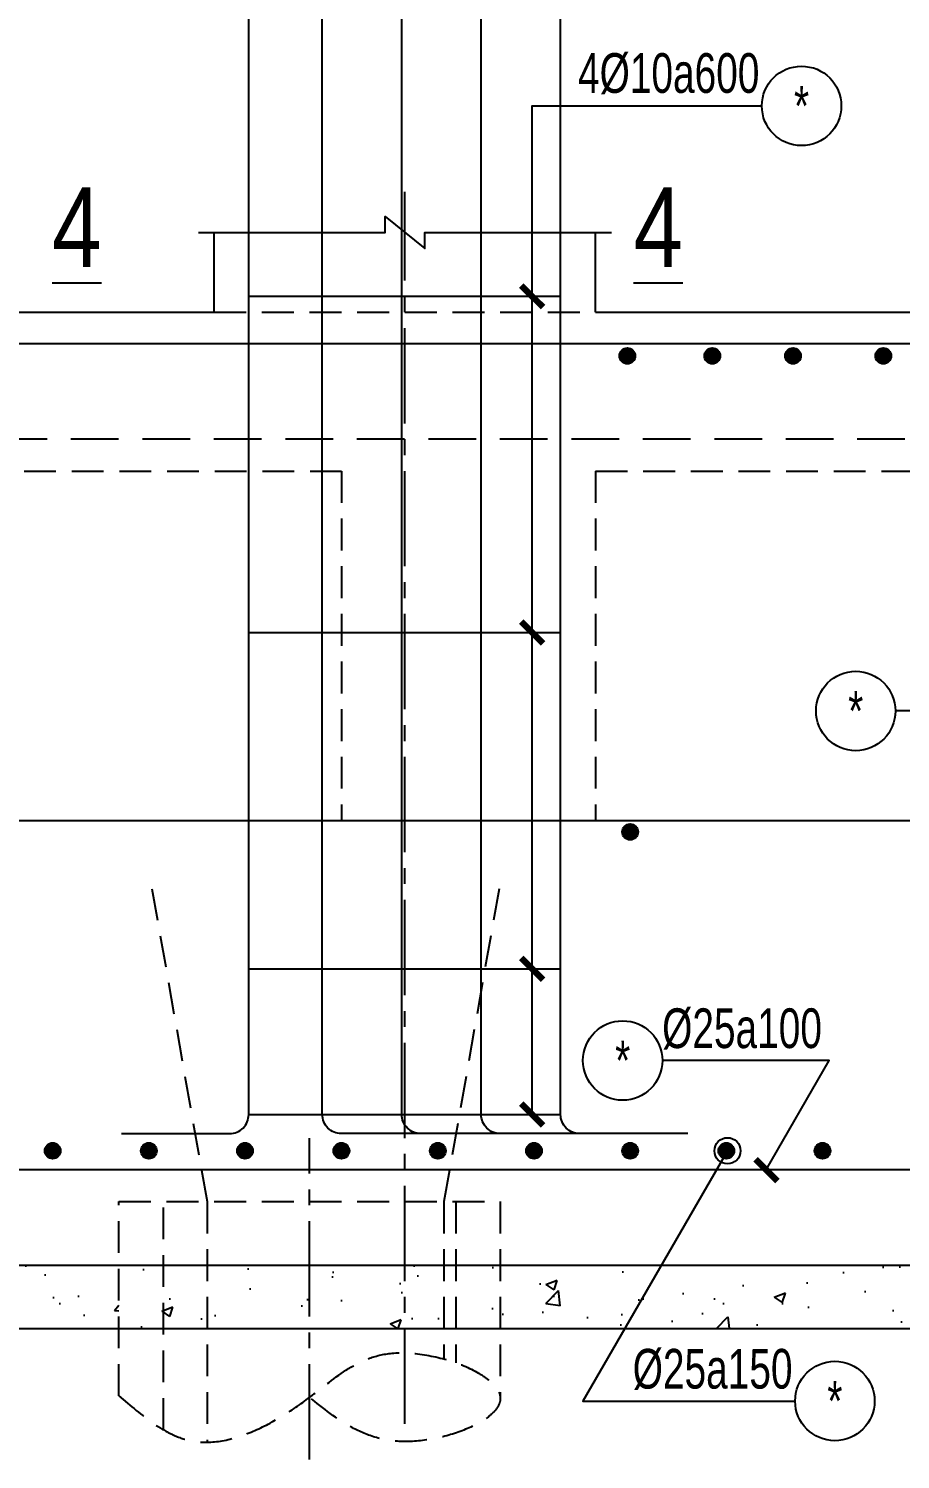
# Model space of a CAD drawing. Header units: metres. Extents: x 71 to 322128, y -14 to 304634.
# Drawn here: x 314414 to 315785, y 293714 to 295966 of the extents above; entities that cross this region are included whole.
import ezdxf
from ezdxf.enums import TextEntityAlignment as Align

# ---------------------------------------------------------------- set-up
doc = ezdxf.new("R2010")
doc.units = ezdxf.units.M
doc.header["$LTSCALE"] = 1000
doc.header["$MEASUREMENT"] = 0
doc.linetypes.add('CENTER2', pattern=[1.125, 0.75, -0.125, 0.125, -0.125])
doc.linetypes.add('HIDDEN', pattern=[0.375, 0.25, -0.125])
for name, color, linetype in [('CDC.01.AXIS', 160, 'CENTER2'), ('CDC.03.BORDER', 3, 'CONTINUOUS'), ('CDC.04.HIDDEN', 8, 'HIDDEN'), ('CDC.05.STEEL', 4, 'CONTINUOUS'), ('CDC.06.TEXT', 2, 'CONTINUOUS'), ('CDC.10.HATCH', 9, 'CONTINUOUS'), ('CDC.11.NOTE', 8, 'CONTINUOUS'), ('CDC.14.STEELNUM', 9, 'CONTINUOUS'), ('KCS_BORDER', 3, 'CONTINUOUS')]:
    doc.layers.add(name, color=color, linetype=linetype)
doc.styles.add('ARIAL', font='arial.ttf', dxfattribs={"width": 0.6})
pattern_1 = [(50, (31665.6, -81486.95), (179.315046, -15.688034), [18.75, -206.25]), (355, (31665.6, -81486.95), (-34.68783, 188.04803), [15, -165]), (100.4514, (31680.55, -81488.26), (144.627345, 172.359886), [15.93505, -175.28553]), (46.1842, (31665.6, -81436.95), (266.81026, -41.37975), [28.125, -309.375]), (96.6356, (31687.84, -81440.4), (233.66568, 243.52947), [23.90257, -262.92825]), (351.1842, (31665.6, -81436.95), (233.66549, 243.52965), [22.5, -247.5]), (21, (31690.6, -81449.45), (149.226763, -100.654723), [18.75, -206.25]), (326, (31690.6, -81449.45), (60.82883, 181.28751), [15, -165]), (71.4514, (31703.04, -81457.84), (210.05566, 80.632624), [15.93505, -175.28553]), (37.5, (31665.605, -81486.95), (3.039964, 83.2234635), [0, -163, 0, -167.5, 0, -165.625]), (7.5, (31665.605, -81486.95), (65.767384, 98.602928), [0, -95.5, 0, -159.25, 0, -63.125]), (327.5, (31609.855, -81486.95), (133.455609, -5.638718), [0, -62.5, 0, -195, 0, -258.75]), (317.5, (31584.85, -81486.95), (145.796542, 25.026246), [0, -81.25, 0, -129.5, 0, -183.75])]

msp = doc.modelspace()

# ---------------------------------------------------------------- hatches: boundary and pattern name
at = {"layer": 'CDC.10.HATCH'}
h = msp.add_hatch(dxfattribs=at)
h.set_pattern_fill('AR-CONC', color=256, scale=25, style=0)
h.set_pattern_definition(pattern_1)
h.paths.add_polyline_path([(313355.8, 294019.3), (313355.8, 293919.3), (314555.8, 293919.3), (314555.8, 294019.3)])
h = msp.add_hatch(dxfattribs=at)
h.set_pattern_fill('AR-CONC', color=256, scale=25, style=0)
h.set_pattern_definition([(50, (25577.24, -47150.38), (179.315046, -15.688034), [18.75, -206.25]), (355, (25577.24, -47150.38), (-34.68783, 188.04803), [15, -165]), (100.4514, (25592.19, -47151.69), (144.627345, 172.359886), [15.93505, -175.28553]), (46.1842, (25577.24, -47100.38), (266.81026, -41.37975), [28.125, -309.375]), (96.6356, (25599.48, -47103.83), (233.66568, 243.52947), [23.90257, -262.92825]), (351.1842, (25577.24, -47100.38), (233.66549, 243.52965), [22.5, -247.5]), (21, (25602.24, -47112.88), (149.226763, -100.654723), [18.75, -206.25]), (326, (25602.24, -47112.88), (60.82883, 181.28751), [15, -165]), (71.4514, (25614.68, -47121.27), (210.05566, 80.632624), [15.93505, -175.28553]), (37.5, (25577.244, -47150.384), (3.039964, 83.223463), [0, -163, 0, -167.5, 0, -165.625]), (7.5, (25577.24, -47150.38), (65.767384, 98.602928), [0, -95.5, 0, -159.25, 0, -63.125]), (327.5, (25521.494, -47150.384), (133.455609, -5.638718), [0, -62.5, 0, -195, 0, -258.75]), (317.5, (25496.49, -47150.38), (145.796542, 25.026246), [0, -81.25, 0, -129.5, 0, -183.75])])
h.paths.add_polyline_path([(314555.8, 294019.3), (315155.8, 294019.3), (315155.8, 293919.3), (314555.8, 293919.3)])
h = msp.add_hatch(dxfattribs=at)
h.set_pattern_fill('AR-CONC', color=256, scale=25, style=0)
h.set_pattern_definition(pattern_1)
h.paths.add_polyline_path([(315155.8, 294019.3), (315155.8, 293919.3), (315351.7, 293919.3), (315409.5, 294019.3)])
h = msp.add_hatch(dxfattribs=at)
h.set_pattern_fill('AR-CONC', color=256, scale=25, style=0)
h.set_pattern_definition(pattern_1)
h.paths.add_polyline_path([(316355.8, 293919.3), (316355.8, 294019.3), (315409.5, 294019.3), (315351.7, 293919.3)])

# ---------------------------------------------------------------- linework, layer by layer
at = {"layer": 'CDC.01.AXIS', "ltscale": 0.2}
for p, q in [((315005.8, 293769.3), (315005.8, 295708.8)), ((314855.8, 293713.5), (314855.8, 294219.3))]:
    msp.add_line(p, q, dxfattribs=at)
at = {"layer": 'CDC.03.BORDER'}
for p, q in [((314705.8, 295519.3), (314705.8, 295644.8)), ((315305.8, 295519.3), (315305.8, 295644.8)), ((312456.4, 295519.3), (314705.8, 295519.3)), ((315305.8, 295519.3), (317255.2, 295519.3))]:
    msp.add_line(p, q, dxfattribs=at)
at = {"layer": 'CDC.04.HIDDEN', "ltscale": 0.2}
for p, q in [((314705.8, 295519.3), (315305.8, 295519.3)), ((312456.4, 295269.3), (314905.8, 295269.3)), ((314905.8, 295269.3), (314905.8, 294719.3)), ((315305.8, 295269.3), (317255.2, 295269.3)), ((315305.8, 295269.3), (315305.8, 294719.3)), ((314905.8, 294719.3), (315305.8, 294719.3)), ((314555.8, 293813.5), (314555.8, 294119.3)), ((314555.8, 294119.3), (315155.8, 294119.3)), ((314625.8, 293760.1), (314625.8, 294119.3)), ((315085.8, 294119.3), (315085.8, 293865.6)), ((315155.8, 294119.3), (315155.8, 293813.5))]:
    msp.add_line(p, q, dxfattribs=at)
for points in [[(314607.6, 294611.7), (314694.4, 294119.3), (314694.4, 293740.6)], [(315154, 294611.7), (315067.2, 294119.3), (315067.2, 293871.5)]]:
    msp.add_lwpolyline(points, dxfattribs=at)
msp.add_spline([(314555.8, 293813.5), (314668.3, 293743), (314855.8, 293811.1), (314988.4, 293880.8), (315155.8, 293808.6), (315005.6, 293741.5), (314855.8, 293811.1)], degree=3, dxfattribs=at)
at = {"layer": 'CDC.05.STEEL', "ltscale": 0.3}
for p, q in [((314760.8, 295544.3), (315250.8, 295544.3)), ((317255.2, 295469.3), (312456.4, 295469.3)), ((314759.9, 295014.9), (315250.8, 295014.9)), ((312605.8, 294719), (317105.8, 294719)), ((314759.9, 294485.6), (315250.8, 294485.6)), ((314759.9, 294256.3), (315250.8, 294256.3))]:
    msp.add_line(p, q, dxfattribs=at)
at = {"layer": 'CDC.05.STEEL', "linetype": 'HIDDEN', "ltscale": 0.3}
msp.add_line((317255.2, 295319.3), (312456.4, 295319.3), dxfattribs=at)
at = {"layer": 'CDC.05.STEEL', "ltscale": 0.3}
for points in [[(315075.8, 294226.3), (314905.8, 294226.3, -0.414214), (314875.8, 294256.3), (314875.8, 297319.3)], [(315325.8, 294226.3), (315155.8, 294226.3, -0.414214), (315125.8, 294256.3), (315125.8, 297319.3)], [(314559.9, 294226.3), (314729.9, 294226.3, 0.414214), (314759.9, 294256.3), (314759.9, 296319.3)], [(315200.8, 294226.3), (315030.8, 294226.3, -0.414214), (315000.8, 294256.3), (315000.8, 296319.3)], [(315450.8, 294226.3), (315280.8, 294226.3, -0.414214), (315250.8, 294256.3), (315250.8, 296319.3)], [(317105.8, 294469.3), (317105.8, 294199.3, -0.414214), (317075.8, 294169.3), (312635.8, 294169.3, -0.414214), (312605.8, 294199.3), (312605.8, 294469.3)]]:
    msp.add_lwpolyline(points, format="xyb", dxfattribs=at)
at = {"layer": 'CDC.05.STEEL', "const_width": 12.3}
for points in [[(315355.8, 295456.6, 1), (315355.8, 295444.3, 1)], [(315355.8, 295456.6, 1), (315355.8, 295444.3, 1)], [(315355.8, 295456.6, 1), (315355.8, 295444.3, 1)], [(315355.8, 295456.6, 1), (315355.8, 295444.3, 1)], [(315355.8, 295456.6, 1), (315355.8, 295444.3, 1)], [(315355.8, 295456.6, 1), (315355.8, 295444.3, 1)], [(315355.8, 295456.6, 1), (315355.8, 295444.3, 1)], [(315355.8, 295456.6, 1), (315355.8, 295444.3, 1)], [(315355.8, 295456.6, 1), (315355.8, 295444.3, 1)], [(315355.8, 295456.6, 1), (315355.8, 295444.3, 1)], [(315355.8, 295456.6, 1), (315355.8, 295444.3, 1)], [(315355.8, 295456.6, 1), (315355.8, 295444.3, 1)], [(315355.8, 295456.6, 1), (315355.8, 295444.3, 1)], [(315355.8, 295456.6, 1), (315355.8, 295444.3, 1)], [(315355.8, 295456.6, 1), (315355.8, 295444.3, 1)], [(315355.8, 295456.6, 1), (315355.8, 295444.3, 1)], [(315355.8, 295456.6, 1), (315355.8, 295444.3, 1)], [(315355.8, 295456.6, 1), (315355.8, 295444.3, 1)], [(315355.8, 295456.6, 1), (315355.8, 295444.3, 1)], [(315355.8, 295456.6, 1), (315355.8, 295444.3, 1)], [(315489.5, 295456.6, 1), (315489.5, 295444.3, 1)], [(315489.5, 295456.6, 1), (315489.5, 295444.3, 1)], [(315489.5, 295456.6, 1), (315489.5, 295444.3, 1)], [(315489.5, 295456.6, 1), (315489.5, 295444.3, 1)], [(315489.5, 295456.6, 1), (315489.5, 295444.3, 1)], [(315489.5, 295456.6, 1), (315489.5, 295444.3, 1)], [(315489.5, 295456.6, 1), (315489.5, 295444.3, 1)], [(315489.5, 295456.6, 1), (315489.5, 295444.3, 1)], [(315489.5, 295456.6, 1), (315489.5, 295444.3, 1)], [(315489.5, 295456.6, 1), (315489.5, 295444.3, 1)], [(315489.5, 295456.6, 1), (315489.5, 295444.3, 1)], [(315489.5, 295456.6, 1), (315489.5, 295444.3, 1)], [(315489.5, 295456.6, 1), (315489.5, 295444.3, 1)], [(315489.5, 295456.6, 1), (315489.5, 295444.3, 1)], [(315489.5, 295456.6, 1), (315489.5, 295444.3, 1)], [(315489.5, 295456.6, 1), (315489.5, 295444.3, 1)], [(315489.5, 295456.6, 1), (315489.5, 295444.3, 1)], [(315489.5, 295456.6, 1), (315489.5, 295444.3, 1)], [(315489.5, 295456.6, 1), (315489.5, 295444.3, 1)], [(315489.5, 295456.6, 1), (315489.5, 295444.3, 1)], [(315616.5, 295456.6, 1), (315616.5, 295444.3, 1)], [(315616.5, 295456.6, 1), (315616.5, 295444.3, 1)], [(315616.5, 295456.6, 1), (315616.5, 295444.3, 1)], [(315616.5, 295456.6, 1), (315616.5, 295444.3, 1)], [(315616.5, 295456.6, 1), (315616.5, 295444.3, 1)], [(315616.5, 295456.6, 1), (315616.5, 295444.3, 1)], [(315616.5, 295456.6, 1), (315616.5, 295444.3, 1)], [(315616.5, 295456.6, 1), (315616.5, 295444.3, 1)], [(315616.5, 295456.6, 1), (315616.5, 295444.3, 1)], [(315616.5, 295456.6, 1), (315616.5, 295444.3, 1)], [(315616.5, 295456.6, 1), (315616.5, 295444.3, 1)], [(315616.5, 295456.6, 1), (315616.5, 295444.3, 1)], [(315616.5, 295456.6, 1), (315616.5, 295444.3, 1)], [(315616.5, 295456.6, 1), (315616.5, 295444.3, 1)], [(315616.5, 295456.6, 1), (315616.5, 295444.3, 1)], [(315616.5, 295456.6, 1), (315616.5, 295444.3, 1)], [(315616.5, 295456.6, 1), (315616.5, 295444.3, 1)], [(315616.5, 295456.6, 1), (315616.5, 295444.3, 1)], [(315616.5, 295456.6, 1), (315616.5, 295444.3, 1)], [(315616.5, 295456.6, 1), (315616.5, 295444.3, 1)], [(315758.6, 295456.6, 1), (315758.6, 295444.3, 1)], [(315758.6, 295456.6, 1), (315758.6, 295444.3, 1)], [(315758.6, 295456.6, 1), (315758.6, 295444.3, 1)], [(315758.6, 295456.6, 1), (315758.6, 295444.3, 1)], [(315758.6, 295456.6, 1), (315758.6, 295444.3, 1)], [(315758.6, 295456.6, 1), (315758.6, 295444.3, 1)], [(315758.6, 295456.6, 1), (315758.6, 295444.3, 1)], [(315758.6, 295456.6, 1), (315758.6, 295444.3, 1)], [(315758.6, 295456.6, 1), (315758.6, 295444.3, 1)], [(315758.6, 295456.6, 1), (315758.6, 295444.3, 1)], [(315758.6, 295456.6, 1), (315758.6, 295444.3, 1)], [(315758.6, 295456.6, 1), (315758.6, 295444.3, 1)], [(315758.6, 295456.6, 1), (315758.6, 295444.3, 1)], [(315758.6, 295456.6, 1), (315758.6, 295444.3, 1)], [(315758.6, 295456.6, 1), (315758.6, 295444.3, 1)], [(315758.6, 295456.6, 1), (315758.6, 295444.3, 1)], [(315758.6, 295456.6, 1), (315758.6, 295444.3, 1)], [(315758.6, 295456.6, 1), (315758.6, 295444.3, 1)], [(315758.6, 295456.6, 1), (315758.6, 295444.3, 1)], [(315758.6, 295456.6, 1), (315758.6, 295444.3, 1)], [(315360.2, 294707.4, -1), (315360.2, 294695.1, -1)], [(315360.2, 294707.4, -1), (315360.2, 294695.1, -1)], [(315360.2, 294707.4, -1), (315360.2, 294695.1, -1)], [(315360.2, 294707.4, -1), (315360.2, 294695.1, -1)], [(315360.2, 294707.4, -1), (315360.2, 294695.1, -1)], [(315360.2, 294707.4, -1), (315360.2, 294695.1, -1)], [(315360.2, 294707.4, -1), (315360.2, 294695.1, -1)], [(315360.2, 294707.4, -1), (315360.2, 294695.1, -1)], [(315360.2, 294707.4, -1), (315360.2, 294695.1, -1)], [(315360.2, 294707.4, -1), (315360.2, 294695.1, -1)], [(315360.2, 294707.4, -1), (315360.2, 294695.1, -1)], [(315360.2, 294707.4, -1), (315360.2, 294695.1, -1)], [(315360.2, 294707.4, -1), (315360.2, 294695.1, -1)], [(315360.2, 294707.4, -1), (315360.2, 294695.1, -1)], [(315360.2, 294707.4, -1), (315360.2, 294695.1, -1)], [(315360.2, 294707.4, -1), (315360.2, 294695.1, -1)], [(315360.2, 294707.4, -1), (315360.2, 294695.1, -1)], [(315360.2, 294707.4, -1), (315360.2, 294695.1, -1)], [(315360.2, 294707.4, -1), (315360.2, 294695.1, -1)], [(315360.2, 294707.4, -1), (315360.2, 294695.1, -1)], [(314451.4, 294205.4, 1), (314451.4, 294193.1, 1)], [(314451.4, 294205.4, 1), (314451.4, 294193.1, 1)], [(314451.4, 294205.4, 1), (314451.4, 294193.1, 1)], [(314451.4, 294205.4, 1), (314451.4, 294193.1, 1)], [(314451.4, 294205.4, 1), (314451.4, 294193.1, 1)], [(314451.4, 294205.4, 1), (314451.4, 294193.1, 1)], [(314451.4, 294205.4, 1), (314451.4, 294193.1, 1)], [(314451.4, 294205.4, 1), (314451.4, 294193.1, 1)], [(314451.4, 294205.4, 1), (314451.4, 294193.1, 1)], [(314451.4, 294205.4, 1), (314451.4, 294193.1, 1)], [(314451.4, 294205.4, 1), (314451.4, 294193.1, 1)], [(314451.4, 294205.4, 1), (314451.4, 294193.1, 1)], [(314451.4, 294205.4, 1), (314451.4, 294193.1, 1)], [(314451.4, 294205.4, 1), (314451.4, 294193.1, 1)], [(314451.4, 294205.4, 1), (314451.4, 294193.1, 1)], [(314451.4, 294205.4, 1), (314451.4, 294193.1, 1)], [(314451.4, 294205.4, 1), (314451.4, 294193.1, 1)], [(314451.4, 294205.4, 1), (314451.4, 294193.1, 1)], [(314451.4, 294205.4, 1), (314451.4, 294193.1, 1)], [(314451.4, 294205.4, 1), (314451.4, 294193.1, 1)], [(314602.7, 294205.4, 1), (314602.7, 294193.1, 1)], [(314602.7, 294205.4, 1), (314602.7, 294193.1, 1)], [(314602.7, 294205.4, 1), (314602.7, 294193.1, 1)], [(314602.7, 294205.4, 1), (314602.7, 294193.1, 1)], [(314602.7, 294205.4, 1), (314602.7, 294193.1, 1)], [(314602.7, 294205.4, 1), (314602.7, 294193.1, 1)], [(314602.7, 294205.4, 1), (314602.7, 294193.1, 1)], [(314602.7, 294205.4, 1), (314602.7, 294193.1, 1)], [(314602.7, 294205.4, 1), (314602.7, 294193.1, 1)], [(314602.7, 294205.4, 1), (314602.7, 294193.1, 1)], [(314602.7, 294205.4, 1), (314602.7, 294193.1, 1)], [(314602.7, 294205.4, 1), (314602.7, 294193.1, 1)], [(314602.7, 294205.4, 1), (314602.7, 294193.1, 1)], [(314602.7, 294205.4, 1), (314602.7, 294193.1, 1)], [(314602.7, 294205.4, 1), (314602.7, 294193.1, 1)], [(314602.7, 294205.4, 1), (314602.7, 294193.1, 1)], [(314602.7, 294205.4, 1), (314602.7, 294193.1, 1)], [(314602.7, 294205.4, 1), (314602.7, 294193.1, 1)], [(314602.7, 294205.4, 1), (314602.7, 294193.1, 1)], [(314602.7, 294205.4, 1), (314602.7, 294193.1, 1)], [(314754.1, 294205.4, 1), (314754.1, 294193.1, 1)], [(314754.1, 294205.4, 1), (314754.1, 294193.1, 1)], [(314754.1, 294205.4, 1), (314754.1, 294193.1, 1)], [(314754.1, 294205.4, 1), (314754.1, 294193.1, 1)], [(314754.1, 294205.4, 1), (314754.1, 294193.1, 1)], [(314754.1, 294205.4, 1), (314754.1, 294193.1, 1)], [(314754.1, 294205.4, 1), (314754.1, 294193.1, 1)], [(314754.1, 294205.4, 1), (314754.1, 294193.1, 1)], [(314754.1, 294205.4, 1), (314754.1, 294193.1, 1)], [(314754.1, 294205.4, 1), (314754.1, 294193.1, 1)], [(314754.1, 294205.4, 1), (314754.1, 294193.1, 1)], [(314754.1, 294205.4, 1), (314754.1, 294193.1, 1)], [(314754.1, 294205.4, 1), (314754.1, 294193.1, 1)], [(314754.1, 294205.4, 1), (314754.1, 294193.1, 1)], [(314754.1, 294205.4, 1), (314754.1, 294193.1, 1)], [(314754.1, 294205.4, 1), (314754.1, 294193.1, 1)], [(314754.1, 294205.4, 1), (314754.1, 294193.1, 1)], [(314754.1, 294205.4, 1), (314754.1, 294193.1, 1)], [(314754.1, 294205.4, 1), (314754.1, 294193.1, 1)], [(314754.1, 294205.4, 1), (314754.1, 294193.1, 1)], [(314905.8, 294205.4, 1), (314905.8, 294193.1, 1)], [(314905.8, 294205.4, 1), (314905.8, 294193.1, 1)], [(314905.8, 294205.4, 1), (314905.8, 294193.1, 1)], [(314905.8, 294205.4, 1), (314905.8, 294193.1, 1)], [(314905.8, 294205.4, 1), (314905.8, 294193.1, 1)], [(314905.8, 294205.4, 1), (314905.8, 294193.1, 1)], [(314905.8, 294205.4, 1), (314905.8, 294193.1, 1)], [(314905.8, 294205.4, 1), (314905.8, 294193.1, 1)], [(314905.8, 294205.4, 1), (314905.8, 294193.1, 1)], [(314905.8, 294205.4, 1), (314905.8, 294193.1, 1)], [(314905.8, 294205.4, 1), (314905.8, 294193.1, 1)], [(314905.8, 294205.4, 1), (314905.8, 294193.1, 1)], [(314905.8, 294205.4, 1), (314905.8, 294193.1, 1)], [(314905.8, 294205.4, 1), (314905.8, 294193.1, 1)], [(314905.8, 294205.4, 1), (314905.8, 294193.1, 1)], [(314905.8, 294205.4, 1), (314905.8, 294193.1, 1)], [(314905.8, 294205.4, 1), (314905.8, 294193.1, 1)], [(314905.8, 294205.4, 1), (314905.8, 294193.1, 1)], [(314905.8, 294205.4, 1), (314905.8, 294193.1, 1)], [(314905.8, 294205.4, 1), (314905.8, 294193.1, 1)], [(315057.5, 294205.4, -1), (315057.5, 294193.1, -1)], [(315057.5, 294205.4, -1), (315057.5, 294193.1, -1)], [(315057.5, 294205.4, -1), (315057.5, 294193.1, -1)], [(315057.5, 294205.4, -1), (315057.5, 294193.1, -1)], [(315057.5, 294205.4, -1), (315057.5, 294193.1, -1)], [(315057.5, 294205.4, -1), (315057.5, 294193.1, -1)], [(315057.5, 294205.4, -1), (315057.5, 294193.1, -1)], [(315057.5, 294205.4, -1), (315057.5, 294193.1, -1)], [(315057.5, 294205.4, -1), (315057.5, 294193.1, -1)], [(315057.5, 294205.4, -1), (315057.5, 294193.1, -1)], [(315057.5, 294205.4, -1), (315057.5, 294193.1, -1)], [(315057.5, 294205.4, -1), (315057.5, 294193.1, -1)], [(315057.5, 294205.4, -1), (315057.5, 294193.1, -1)], [(315057.5, 294205.4, -1), (315057.5, 294193.1, -1)], [(315057.5, 294205.4, -1), (315057.5, 294193.1, -1)], [(315057.5, 294205.4, -1), (315057.5, 294193.1, -1)], [(315057.5, 294205.4, -1), (315057.5, 294193.1, -1)], [(315057.5, 294205.4, -1), (315057.5, 294193.1, -1)], [(315057.5, 294205.4, -1), (315057.5, 294193.1, -1)], [(315057.5, 294205.4, -1), (315057.5, 294193.1, -1)], [(315208.9, 294205.4, -1), (315208.9, 294193.1, -1)], [(315208.9, 294205.4, -1), (315208.9, 294193.1, -1)], [(315208.9, 294205.4, -1), (315208.9, 294193.1, -1)], [(315208.9, 294205.4, -1), (315208.9, 294193.1, -1)], [(315208.9, 294205.4, -1), (315208.9, 294193.1, -1)], [(315208.9, 294205.4, -1), (315208.9, 294193.1, -1)], [(315208.9, 294205.4, -1), (315208.9, 294193.1, -1)], [(315208.9, 294205.4, -1), (315208.9, 294193.1, -1)], [(315208.9, 294205.4, -1), (315208.9, 294193.1, -1)], [(315208.9, 294205.4, -1), (315208.9, 294193.1, -1)], [(315208.9, 294205.4, -1), (315208.9, 294193.1, -1)], [(315208.9, 294205.4, -1), (315208.9, 294193.1, -1)], [(315208.9, 294205.4, -1), (315208.9, 294193.1, -1)], [(315208.9, 294205.4, -1), (315208.9, 294193.1, -1)], [(315208.9, 294205.4, -1), (315208.9, 294193.1, -1)], [(315208.9, 294205.4, -1), (315208.9, 294193.1, -1)], [(315208.9, 294205.4, -1), (315208.9, 294193.1, -1)], [(315208.9, 294205.4, -1), (315208.9, 294193.1, -1)], [(315208.9, 294205.4, -1), (315208.9, 294193.1, -1)], [(315208.9, 294205.4, -1), (315208.9, 294193.1, -1)], [(315360.2, 294205.4, -1), (315360.2, 294193.1, -1)], [(315360.2, 294205.4, -1), (315360.2, 294193.1, -1)], [(315360.2, 294205.4, -1), (315360.2, 294193.1, -1)], [(315360.2, 294205.4, -1), (315360.2, 294193.1, -1)], [(315360.2, 294205.4, -1), (315360.2, 294193.1, -1)], [(315360.2, 294205.4, -1), (315360.2, 294193.1, -1)], [(315360.2, 294205.4, -1), (315360.2, 294193.1, -1)], [(315360.2, 294205.4, -1), (315360.2, 294193.1, -1)], [(315360.2, 294205.4, -1), (315360.2, 294193.1, -1)], [(315360.2, 294205.4, -1), (315360.2, 294193.1, -1)], [(315360.2, 294205.4, -1), (315360.2, 294193.1, -1)], [(315360.2, 294205.4, -1), (315360.2, 294193.1, -1)], [(315360.2, 294205.4, -1), (315360.2, 294193.1, -1)], [(315360.2, 294205.4, -1), (315360.2, 294193.1, -1)], [(315360.2, 294205.4, -1), (315360.2, 294193.1, -1)], [(315360.2, 294205.4, -1), (315360.2, 294193.1, -1)], [(315360.2, 294205.4, -1), (315360.2, 294193.1, -1)], [(315360.2, 294205.4, -1), (315360.2, 294193.1, -1)], [(315360.2, 294205.4, -1), (315360.2, 294193.1, -1)], [(315360.2, 294205.4, -1), (315360.2, 294193.1, -1)], [(315511.5, 294205.4, -1), (315511.5, 294193.1, -1)], [(315511.5, 294205.4, -1), (315511.5, 294193.1, -1)], [(315511.5, 294205.4, -1), (315511.5, 294193.1, -1)], [(315511.5, 294205.4, -1), (315511.5, 294193.1, -1)], [(315511.5, 294205.4, -1), (315511.5, 294193.1, -1)], [(315511.5, 294205.4, -1), (315511.5, 294193.1, -1)], [(315511.5, 294205.4, -1), (315511.5, 294193.1, -1)], [(315511.5, 294205.4, -1), (315511.5, 294193.1, -1)], [(315511.5, 294205.4, -1), (315511.5, 294193.1, -1)], [(315511.5, 294205.4, -1), (315511.5, 294193.1, -1)], [(315511.5, 294205.4, -1), (315511.5, 294193.1, -1)], [(315511.5, 294205.4, -1), (315511.5, 294193.1, -1)], [(315511.5, 294205.4, -1), (315511.5, 294193.1, -1)], [(315511.5, 294205.4, -1), (315511.5, 294193.1, -1)], [(315511.5, 294205.4, -1), (315511.5, 294193.1, -1)], [(315511.5, 294205.4, -1), (315511.5, 294193.1, -1)], [(315511.5, 294205.4, -1), (315511.5, 294193.1, -1)], [(315511.5, 294205.4, -1), (315511.5, 294193.1, -1)], [(315511.5, 294205.4, -1), (315511.5, 294193.1, -1)], [(315511.5, 294205.4, -1), (315511.5, 294193.1, -1)], [(315662.9, 294205.4, -1), (315662.9, 294193.1, -1)], [(315662.9, 294205.4, -1), (315662.9, 294193.1, -1)], [(315662.9, 294205.4, -1), (315662.9, 294193.1, -1)], [(315662.9, 294205.4, -1), (315662.9, 294193.1, -1)], [(315662.9, 294205.4, -1), (315662.9, 294193.1, -1)], [(315662.9, 294205.4, -1), (315662.9, 294193.1, -1)], [(315662.9, 294205.4, -1), (315662.9, 294193.1, -1)], [(315662.9, 294205.4, -1), (315662.9, 294193.1, -1)], [(315662.9, 294205.4, -1), (315662.9, 294193.1, -1)], [(315662.9, 294205.4, -1), (315662.9, 294193.1, -1)], [(315662.9, 294205.4, -1), (315662.9, 294193.1, -1)], [(315662.9, 294205.4, -1), (315662.9, 294193.1, -1)], [(315662.9, 294205.4, -1), (315662.9, 294193.1, -1)], [(315662.9, 294205.4, -1), (315662.9, 294193.1, -1)], [(315662.9, 294205.4, -1), (315662.9, 294193.1, -1)], [(315662.9, 294205.4, -1), (315662.9, 294193.1, -1)], [(315662.9, 294205.4, -1), (315662.9, 294193.1, -1)], [(315662.9, 294205.4, -1), (315662.9, 294193.1, -1)], [(315662.9, 294205.4, -1), (315662.9, 294193.1, -1)], [(315662.9, 294205.4, -1), (315662.9, 294193.1, -1)]]:
    msp.add_lwpolyline(points, format="xyb", close=True, dxfattribs=at)
at = {"layer": 'CDC.05.STEEL'}
for centre in [(315355.8, 295450.5), (315489.5, 295450.5), (315616.5, 295450.5), (315758.6, 295450.5), (315360.2, 294701.2), (314451.4, 294199.3), (314602.7, 294199.3), (314754.1, 294199.3), (314905.8, 294199.3), (315057.5, 294199.3), (315208.9, 294199.3), (315360.2, 294199.3), (315511.5, 294199.3), (315662.9, 294199.3)]:
    msp.add_circle(centre, 12.5, dxfattribs=at)
at = {"layer": 'CDC.11.NOTE'}
for p, q in [((313355.8, 294019.3), (314555.8, 294019.3)), ((314555.8, 294019.3), (315155.8, 294019.3)), ((315155.8, 294019.3), (316355.8, 294019.3)), ((313355.8, 293919.3), (314555.8, 293919.3)), ((314555.8, 293919.3), (315155.8, 293919.3)), ((315155.8, 293919.3), (316405.8, 293919.3))]:
    msp.add_line(p, q, dxfattribs=at)
for points in [[(315206, 294256.3), (315206, 295844), (315567.5, 295844)], [(315973.8, 294720.1), (316072.8, 294891.6), (315777.7, 294891.6)], [(315574.3, 294169.3), (315673.6, 294341.4), (315411, 294341.4)], [(315513.4, 294199.3), (315286, 293805.4), (315619.9, 293805.4)]]:
    msp.add_lwpolyline(points, dxfattribs=at)
at = {"layer": 'CDC.11.NOTE', "const_width": 10}
for points in [[(315188.8, 295561.4), (315223.2, 295527.1)], [(315188.8, 295032.1), (315223.2, 294997.8)], [(315188.8, 294502.8), (315223.2, 294468.4)], [(315188.8, 294273.4), (315223.2, 294239.1)], [(315557.6, 294186), (315591.9, 294151.6)]]:
    msp.add_lwpolyline(points, dxfattribs=at)
at = {"layer": 'CDC.11.NOTE'}
msp.add_circle((315513.4, 294199.3), 20.6, dxfattribs=at)
at = {"layer": 'CDC.14.STEELNUM'}
for centre in [(315630, 295844), (315715.2, 294891.6), (315348.5, 294341.4), (315682.4, 293805.4)]:
    msp.add_circle(centre, 62.5, dxfattribs=at)
at = {"layer": 'KCS_BORDER', "color": 1}
msp.add_lwpolyline([(314680.8, 295644.8), (314974.5, 295644.8), (314974.5, 295669.8), (315037, 295619.8), (315037, 295644.8), (315330.8, 295644.8)], dxfattribs=at)

# ---------------------------------------------------------------- texts
at = {"layer": 'CDC.06.TEXT', "style": 'ARIAL', "width": 0.7}
msp.add_text('4%%C10a600', height=62.5, rotation=360, dxfattribs=at).set_placement((315420.9, 295895.8), align=Align.MIDDLE_CENTER)
at = {"layer": 'CDC.06.TEXT', "style": 'ARIAL'}
for s, height, width, p in [('%%U4', 125, 0.8, (314489.4, 295653.1)), ('%%U4', 125, 0.8, (315404.5, 295653.1)), ('%%C25a100', 62.5, 0.7, (315536.3, 294392.2)), ('%%C25a150', 62.5, 0.7, (315490, 293856.2))]:
    msp.add_text(s, height=height, dxfattribs=dict(at, width=width)).set_placement(p, align=Align.MIDDLE_CENTER)
at = {"layer": 'CDC.14.STEELNUM', "style": 'ARIAL', "width": 0.7}
for p in [(315630, 295844), (315715.2, 294891.6), (315348.5, 294341.4), (315682.4, 293805.4)]:
    msp.add_text('*', height=62.5, dxfattribs=at).set_placement(p, align=Align.MIDDLE_CENTER)

doc.saveas('drawing.dxf')
